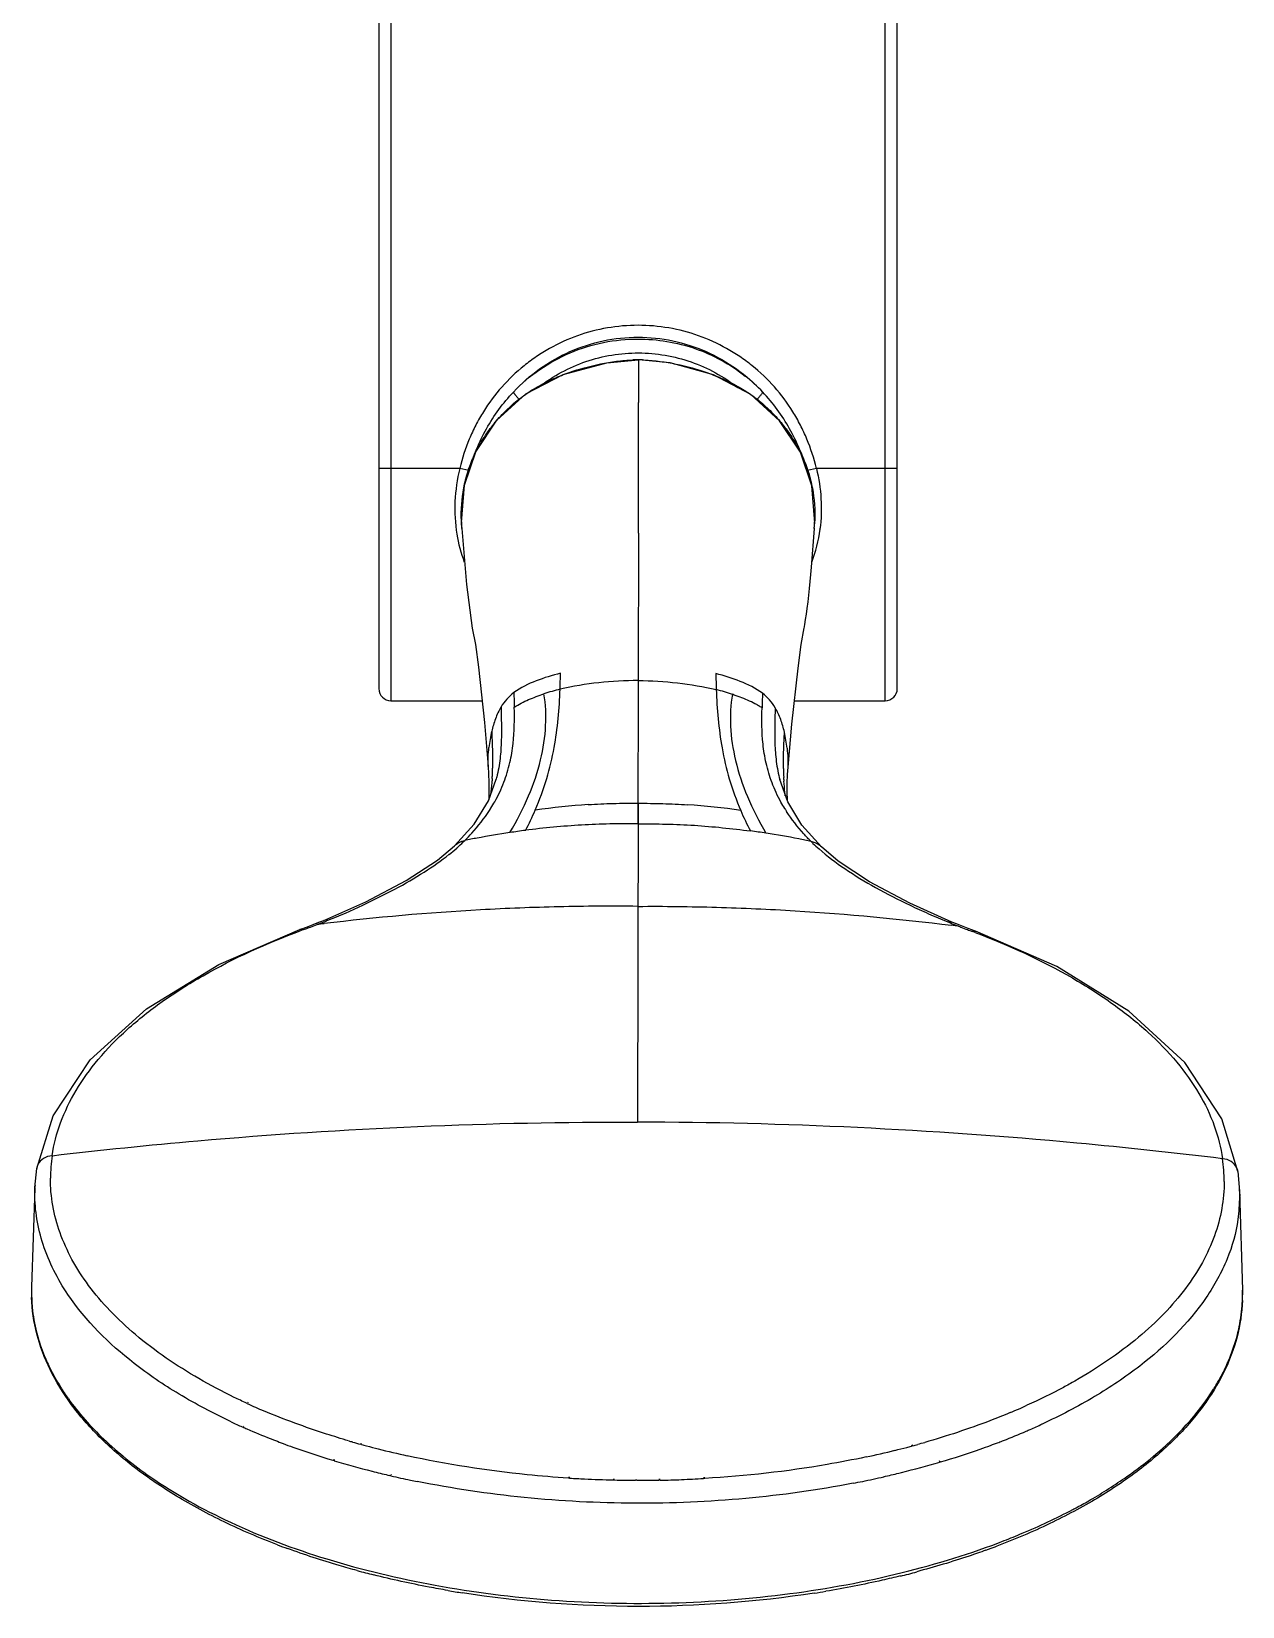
# Model space of a CAD drawing. Extents: x 912 to 2041, y 618 to 1444.
# Drawn here: x 1340 to 1440.4, y 1210.7 to 1341.3 of the extents above; entities that cross this region are included whole.
import ezdxf

# ---------------------------------------------------------------- set-up
doc = ezdxf.new("R2010")
doc.units = 0
doc.header["$LTSCALE"] = 10
doc.header["$MEASUREMENT"] = 0
doc.layers.get('0').update_dxf_attribs({"linetype": 'CONTINUOUS'})
doc.layers.add('1_1', color=7, linetype='CONTINUOUS')

msp = doc.modelspace()

# ---------------------------------------------------------------- linework, layer by layer
at = {"color": 9, "linetype": 'Continuous'}
for p, q in [((1369.78, 1349.8), (1369.78, 1285.8)), ((1410.78, 1285.8), (1410.78, 1349.8)), ((1375.49, 1305.07), (1368.78, 1305.07)), ((1376.23, 1304.9), (1375.49, 1305.07)), ((1405.07, 1305.07), (1404.33, 1304.9)), ((1411.78, 1305.07), (1405.07, 1305.07)), ((1405.34, 1300.05), (1405.33, 1300.03)), ((1405.37, 1300.03), (1405.37, 1300.02))]:
    msp.add_line(p, q, dxfattribs=at)
at = {"color": 7, "linetype": 'Continuous'}
for p, q in [((1368.78, 1348.8), (1368.78, 1286.8)), ((1411.78, 1286.8), (1411.78, 1348.8)), ((1369.78, 1285.8), (1377.33, 1285.8)), ((1403.22, 1285.8), (1410.78, 1285.8))]:
    msp.add_line(p, q, dxfattribs=at)
at = {"color": 9, "linetype": 'Continuous'}
for centre, radius, start, end in [((1390.41, 1301.64), 14.13, 43.7092, 51.7029), ((1393.1, 1301.63), 12.38, 339.4164, 352.5236), ((1387.47, 1301.63), 12.39, 189.3563, 200.4335)]:
    msp.add_arc(centre, radius, start, end, dxfattribs=at)
at = {"color": 7, "linetype": 'Continuous'}
for centre, start, end in [((1369.78, 1286.8), 180, 270), ((1410.78, 1286.8), 270, 0)]:
    msp.add_arc(centre, 1, start, end, dxfattribs=at)
at = {"color": 9, "linetype": 'Continuous'}
for points, knots in [([(1405.07, 1305.07), (1404.87, 1305.9), (1404.48, 1307.12), (1403.76, 1308.67), (1402.92, 1310.15), (1401.64, 1311.87), (1400.09, 1313.35), (1398.72, 1314.36), (1397.27, 1315.25), (1395.32, 1316.14), (1392.84, 1316.79), (1390.28, 1317.01), (1387.72, 1316.79), (1385.24, 1316.14), (1383.29, 1315.25), (1381.84, 1314.36), (1380.47, 1313.34), (1378.92, 1311.87), (1377.64, 1310.15), (1376.8, 1308.67), (1376.08, 1307.12), (1375.69, 1305.9), (1375.49, 1305.07)], [0, 0, 0, 0, 0.062486, 0.093762, 0.125032, 0.187519, 0.250007, 0.281278, 0.312549, 0.375034, 0.437519, 0.500004, 0.562488, 0.624972, 0.687457, 0.718728, 0.749998, 0.812484, 0.87497, 0.906237, 0.937511, 1, 1, 1, 1]), ([(1379.94, 1311.4), (1380.6, 1312.11), (1382.06, 1313.4), (1384.59, 1314.85), (1387.37, 1315.75), (1390.28, 1316.05), (1393.18, 1315.75), (1395.96, 1314.85), (1398.5, 1313.4), (1399.96, 1312.11), (1400.62, 1311.4)], [0, 0, 0, 0, 0.125048, 0.250057, 0.375037, 0.5, 0.624963, 0.749942, 0.874952, 1, 1, 1, 1]), ([(1379.94, 1311.4), (1380.6, 1312.1), (1382.07, 1313.35), (1384.61, 1314.75), (1387.39, 1315.61), (1389.32, 1315.8), (1390.28, 1315.8)], [0, 0, 0, 0, 0.249111, 0.498928, 0.749303, 1, 1, 1, 1]), ([(1390.28, 1315.8), (1391.08, 1315.8), (1392.68, 1315.67), (1395.01, 1315.08), (1397.2, 1314.11), (1398.54, 1313.22), (1399.16, 1312.73)], [0, 0, 0, 0, 0.250492, 0.500774, 0.750658, 1, 1, 1, 1]), ([(1382.08, 1311.83), (1382.66, 1312.29), (1383.9, 1313.1), (1385.94, 1313.99), (1388.1, 1314.53), (1390.32, 1314.71), (1392.54, 1314.52), (1394.69, 1313.96), (1396.72, 1313.06), (1397.96, 1312.24), (1398.54, 1311.79)], [0, 0, 0, 0, 0.124685, 0.249629, 0.37477, 0.500015, 0.625257, 0.750394, 0.875331, 1, 1, 1, 1]), ([(1376.23, 1304.9), (1376.42, 1305.5), (1376.85, 1306.69), (1377.68, 1308.38), (1378.7, 1309.97), (1379.51, 1310.95), (1379.94, 1311.4)], [0, 0, 0, 0, 0.249878, 0.499822, 0.749847, 1, 1, 1, 1]), ([(1379.94, 1311.4), (1379.94, 1311.39), (1379.95, 1311.36), (1379.97, 1311.32), (1380.02, 1311.25), (1380.11, 1311.14), (1380.25, 1310.97), (1380.38, 1310.84), (1380.45, 1310.77)], [0, 0, 0, 0, 0.040191, 0.105596, 0.199425, 0.321342, 0.634691, 1, 1, 1, 1]), ([(1400.11, 1310.76), (1400.18, 1310.83), (1400.31, 1310.97), (1400.45, 1311.14), (1400.54, 1311.25), (1400.59, 1311.32), (1400.61, 1311.36), (1400.62, 1311.39), (1400.62, 1311.4)], [0, 0, 0, 0, 0.364977, 0.678463, 0.800485, 0.894399, 0.959833, 1, 1, 1, 1]), ([(1404.33, 1304.9), (1404.14, 1305.5), (1403.71, 1306.69), (1402.88, 1308.38), (1401.86, 1309.97), (1401.05, 1310.95), (1400.62, 1311.4)], [0, 0, 0, 0, 0.249872, 0.499821, 0.749848, 1, 1, 1, 1]), ([(1375.49, 1305.07), (1375.27, 1304.17), (1375, 1302.35), (1375.1, 1300.51), (1375.25, 1299.62)], [0, 0, 0, 0, 0.505149, 1, 1, 1, 1]), ([(1405.07, 1305.07), (1405.27, 1304.24), (1405.53, 1302.57), (1405.48, 1300.87), (1405.37, 1300.03)], [0, 0, 0, 0, 0.504419, 1, 1, 1, 1])]:
    msp.add_open_spline(points, degree=3, knots=knots, dxfattribs=at)
at = {"layer": '1_1', "color": 9, "linetype": 'Continuous'}
for p, q in [((1390.31, 1314.08), (1390.31, 1310.54)), ((1390.31, 1299.7), (1390.31, 1310.54)), ((1390.31, 1299.7), (1390.29, 1287.47)), ((1390.29, 1287.47), (1390.27, 1275.59)), ((1402.37, 1279.27), (1402.36, 1279.43)), ((1402.37, 1279.27), (1402.37, 1279.42)), ((1378.03, 1276.85), (1378.04, 1276.88)), ((1378.05, 1276.85), (1378.07, 1276.88)), ((1390.28, 1277.3), (1390.23, 1250.85)), ((1402.47, 1276.82), (1402.45, 1276.85)), ((1402.5, 1276.82), (1402.49, 1276.84)), ((1364.21, 1267.58), (1364.21, 1267.58)), ((1416.3, 1267.44), (1416.31, 1267.44)), ((1416.57, 1267.21), (1416.86, 1267.1)), ((1362.23, 1266.82), (1362.23, 1266.82)), ((1418.28, 1266.68), (1418.28, 1266.68)), ((1340.4, 1247), (1340.4, 1247)), ((1440.04, 1246.74), (1440.04, 1246.74)), ((1340.24, 1244.95), (1340.25, 1245.36)), ((1340.25, 1245.36), (1340.25, 1245.41)), ((1440.18, 1245.13), (1440.18, 1245.08)), ((1440.18, 1245.08), (1440.19, 1244.69)), ((1339.97, 1237.19), (1339.96, 1236.77)), ((1440.41, 1236.9), (1440.42, 1236.51)), ((1357.86, 1227.5), (1357.81, 1227.53)), ((1357.96, 1227.56), (1357.9, 1227.58)), ((1357.48, 1225.55), (1357.45, 1225.57)), ((1357.58, 1225.61), (1357.55, 1225.62)), ((1367.33, 1224.11), (1367.26, 1224.13)), ((1367.36, 1224.13), (1367.28, 1224.16)), ((1365.07, 1222.76), (1364.97, 1222.79)), ((1365.12, 1222.8), (1365.02, 1222.83)), ((1413.04, 1224.04), (1412.93, 1224)), ((1413.07, 1224.01), (1412.96, 1223.97)), ((1369.78, 1221.51), (1369.7, 1221.53)), ((1369.84, 1221.58), (1369.76, 1221.6)), ((1415.3, 1222.71), (1415.24, 1222.7)), ((1415.36, 1222.66), (1415.3, 1222.64)), ((1384.6, 1221.31), (1384.5, 1221.32)), ((1384.62, 1221.38), (1384.52, 1221.38)), ((1388.33, 1221.16), (1388.22, 1221.16)), ((1388.33, 1221.21), (1388.23, 1221.22)), ((1390.17, 1221.14), (1390.06, 1221.14)), ((1390.17, 1221.14), (1390.06, 1221.14)), ((1392.1, 1221.21), (1392, 1221.21)), ((1392.1, 1221.15), (1392.01, 1221.15)), ((1395.82, 1221.35), (1395.71, 1221.34)), ((1395.83, 1221.29), (1395.72, 1221.28))]:
    msp.add_line(p, q, dxfattribs=at)
at = {"layer": '1_1', "color": 7, "linetype": 'Continuous'}
for p, q in [((1375.66, 1300.08), (1375.66, 1300.11)), ((1404.9, 1300.08), (1404.64, 1296.87)), ((1404.9, 1300.1), (1404.9, 1300.08)), ((1404.08, 1292.13), (1404.02, 1291.79)), ((1402.69, 1280.28), (1402.66, 1279.69)), ((1377.86, 1277.5), (1378.52, 1279.3)), ((1378.55, 1279.46), (1378.52, 1279.3)), ((1378.52, 1279.3), (1378.52, 1279.3)), ((1378.56, 1279.47), (1378.55, 1279.46)), ((1401.99, 1279.42), (1402.01, 1279.35)), ((1402.01, 1279.35), (1402.03, 1279.26)), ((1402.69, 1277.41), (1402.03, 1279.26)), ((1376.67, 1275.56), (1377.86, 1277.5)), ((1403.87, 1275.49), (1402.69, 1277.41)), ((1375.04, 1273.75), (1376.67, 1275.56)), ((1405.49, 1273.68), (1403.87, 1275.49)), ((1375.04, 1273.76), (1375.04, 1273.76)), ((1364.21, 1267.58), (1364.21, 1267.58)), ((1416.3, 1267.44), (1416.31, 1267.44)), ((1362.23, 1266.82), (1362.23, 1266.82)), ((1418.28, 1266.68), (1418.28, 1266.68)), ((1340.25, 1245.41), (1340.4, 1247)), ((1340.4, 1247), (1340.4, 1247)), ((1440.04, 1246.74), (1440.18, 1245.13)), ((1440.04, 1246.74), (1440.04, 1246.74)), ((1340.25, 1245.36), (1339.97, 1237.19)), ((1440.18, 1245.08), (1440.41, 1236.9))]:
    msp.add_line(p, q, dxfattribs=at)
at = {"layer": '1_1', "color": 6, "linetype": 'Continuous'}
msp.add_line((1377.89, 1277.58), (1377.89, 1277.58), dxfattribs=at)
at = {"layer": '1_1', "color": 7, "linetype": 'Continuous'}
for points in [[(1375.66, 1300.11), (1375.63, 1300.59), (1375.87, 1303.67), (1376.83, 1306.45), (1378.57, 1309.06), (1380.97, 1311.24), (1384.08, 1312.85), (1387.69, 1313.83), (1390.31, 1314.08)], [(1404.9, 1300.1), (1404.93, 1300.56), (1404.7, 1303.63), (1403.74, 1306.41), (1402.01, 1309.02), (1399.63, 1311.2), (1396.53, 1312.82), (1392.93, 1313.82), (1390.31, 1314.08)], [(1375.66, 1300.08), (1376.05, 1295.43), (1376.53, 1291.83)], [(1404.64, 1296.87), (1404.59, 1296.27), (1404.53, 1295.69), (1404.48, 1295.12), (1404.42, 1294.56), (1404.36, 1294), (1404.29, 1293.46), (1404.21, 1292.97), (1404.14, 1292.53), (1404.08, 1292.13)], [(1376.53, 1291.83), (1376.79, 1290.46), (1377.03, 1288.57)], [(1404.03, 1291.84), (1403.77, 1290.46), (1403.53, 1288.49)], [(1377.03, 1288.57), (1377.53, 1283.99), (1377.85, 1280.33)], [(1403.53, 1288.49), (1403.01, 1283.86), (1402.69, 1280.28)], [(1377.85, 1280.33), (1377.88, 1279.73), (1377.91, 1279.01), (1377.91, 1278.27), (1377.89, 1277.58), (1377.89, 1277.58)], [(1402.66, 1279.69), (1402.63, 1278.97), (1402.62, 1278.23), (1402.64, 1277.56)], [(1364.21, 1267.58), (1367.69, 1269.12), (1371.04, 1270.88), (1373.64, 1272.58), (1375.04, 1273.76)], [(1416.3, 1267.44), (1412.83, 1269), (1409.48, 1270.78), (1406.89, 1272.5), (1405.49, 1273.68)], [(1362.23, 1266.82), (1362.85, 1267.05), (1363.81, 1267.42), (1364.21, 1267.58)], [(1418.28, 1266.68), (1417.66, 1266.91), (1416.7, 1267.28), (1416.31, 1267.44)], [(1340.4, 1246.99), (1341.75, 1251.38), (1344.84, 1256.02), (1349.49, 1260.25), (1355.49, 1263.92), (1362.23, 1266.82)], [(1440.04, 1246.74), (1438.7, 1251.13), (1435.63, 1255.79), (1431, 1260.04), (1425.01, 1263.74), (1418.28, 1266.68)]]:
    msp.add_lwpolyline(points, dxfattribs=at)
at = {"layer": '1_1', "color": 9, "linetype": 'Continuous'}
for centre, radius, start, end in [((1390.29, 1302.3), 11.77, 89.8701, 92.1082), ((1390.28, 1302.3), 11.77, 87.6079, 89.8345), ((1388.91, 1301.2), 13.3, 181.9959, 184.7024), ((1391.67, 1301.19), 13.27, 355.2719, 357.9954), ((1323.23, 1288.97), 60.62, 357.9018, 359.1597), ((1462.15, 1288.87), 65.42, 180.723, 181.8886), ((1387.55, 1271.17), 16.02, 103.4826, 108.4693), ((1392.95, 1271.15), 16.03, 71.2343, 76.2235), ((1358.23, 1280.53), 19.98, 356.5762, 357.0549), ((1357.57, 1280.57), 20.65, 357.0557, 357.6569), ((1356.15, 1280.62), 22.07, 357.6651, 358.914), ((1424.52, 1280.53), 22.19, 180.9222, 182.8393), ((1423.05, 1280.46), 20.71, 183.2729, 183.6826), ((1366.78, 1283.97), 13.33, 326.8839, 327.7199), ((1360, 1286.2), 23.73, 331.9458, 336.4546), ((1389.69, 1222.37), 54.93, 93.6935, 98.3066), ((1390.7, 1223.23), 54.07, 81.3935, 86.0878), ((1420.59, 1286.09), 23.74, 203.339, 207.8477), ((1413.88, 1283.92), 13.44, 211.8637, 212.8754), ((1390.14, 1204.54), 71.1, 97.4349, 98.4885), ((1389.16, 1210.69), 64.88, 100.8633, 101.7919), ((1389.33, 1209.8), 65.78, 98.4622, 100.8566), ((1390.49, 1207.32), 68.29, 81.2336, 82.3304), ((1390.38, 1206.69), 68.93, 78.9375, 81.2224), ((1390.81, 1208.92), 66.66, 78.0287, 78.9319), ((1363.82, 1286.62), 17.34, 308.504, 311.1641), ((1389.03, 1061.28), 207.51, 96.8636, 97.0266), ((1350.66, 1301.84), 36.96, 291.5693, 292.0635), ((1429.04, 1299.25), 34.38, 247.6435, 248.7328), ((1386.71, 1201.28), 69.85, 110.2631, 110.4888), ((1337.56, 1334.4), 72.05, 290.2659, 290.5939), ((1390.42, 1061.33), 207.46, 82.6772, 82.8405), ((1443.33, 1334.27), 72.2, 249.1229, 249.4488), ((1393.43, 1201.16), 69.96, 69.2267, 69.4514), ((1354.41, 1246.16), 12.87, 171.5067, 179.8744), ((1426.02, 1245.95), 12.88, 359.9181, 8.2836), ((1341.51, 1246.83), 1.12, 154.624, 171.3518), ((1438.93, 1246.58), 1.12, 8.4331, 25.0958), ((1353.36, 1244.92), 13.12, 177.0902, 177.855), ((1427.06, 1244.71), 13.12, 1.8212, 2.7014), ((1426.97, 1244.72), 13.22, 351.5061, 359.8744), ((1353.1, 1236.75), 13.13, 179.8968, 182.1107), ((1353.14, 1236.75), 13.17, 182.1101, 182.5806), ((1427.24, 1236.54), 13.18, 357.0079, 357.6939), ((1427.28, 1236.54), 13.14, 357.6934, 359.8953), ((1358.76, 1239.15), 19.35, 212.0751, 215.5207), ((1422.32, 1238.53), 18.53, 327.9252, 328.2115), ((1380.59, 1277.21), 54.66, 245.4335, 246.9914), ((1400.29, 1276.54), 53.98, 292.7197, 294.3428), ((1379.61, 1275.19), 54.35, 244.8575, 245.9396), ((1380.18, 1276.46), 55.73, 245.9718, 246.3613), ((1381.33, 1279.14), 58.65, 246.3801, 248.4346), ((1401.18, 1274.71), 53.88, 293.6721, 294.8243), ((1382.04, 1280.92), 60.57, 248.4285, 248.5572), ((1382.22, 1281.37), 61.05, 248.5574, 248.8563), ((1382.61, 1282.38), 62.13, 248.8572, 249.488), ((1383.18, 1283.91), 63.77, 249.4885, 250.2556), ((1386.2, 1292.81), 71.24, 253.7574, 254.033), ((1386.44, 1293.67), 72.14, 254.0335, 254.5754), ((1386.73, 1294.72), 73.23, 254.6369, 254.9853), ((1394.21, 1293.83), 72.33, 285.1168, 285.4536), ((1394.45, 1292.97), 71.43, 285.4533, 285.935), ((1398.04, 1282.32), 62.12, 290.2239, 290.8881), ((1398.47, 1281.2), 60.92, 290.8889, 291.3017), ((1399.57, 1278.41), 57.92, 291.2836, 293.2957), ((1400.45, 1276.36), 55.69, 293.3017, 293.6779), ((1384.81, 1288.58), 68.71, 250.2916, 253.2199), ((1387.06, 1295.93), 74.48, 254.9866, 255.7556), ((1387.88, 1299.23), 77.88, 255.7665, 257.5842), ((1393.02, 1298.5), 77.14, 282.0999, 283.9285), ((1393.67, 1295.87), 74.44, 283.9312, 284.7055), ((1393.98, 1294.7), 73.23, 284.7068, 285.0203), ((1396.27, 1287.33), 67.43, 286.4514, 289.4004), ((1397.48, 1283.85), 63.75, 289.4109, 290.2233), ((1386.63, 1294.69), 75.09, 253.3179, 255.803), ((1387.29, 1297.28), 77.76, 255.7949, 255.9398), ((1387.65, 1298.72), 79.25, 255.9431, 256.9054), ((1388.22, 1301.21), 81.81, 256.9724, 258.1295), ((1393.21, 1298.16), 78.68, 282.8068, 283.7505), ((1393.46, 1297.15), 77.64, 283.7515, 283.9237), ((1394.34, 1293.73), 74.11, 283.8995, 286.4311), ((1388.52, 1302.61), 83.24, 258.1284, 258.5196), ((1390.38, 1315.23), 94.09, 266.4802, 267.2295), ((1390.41, 1315.86), 94.72, 267.2299, 268.6762), ((1390.42, 1316.1), 94.96, 268.7402, 269.7824), ((1390.42, 1316.12), 94.98, 269.8529, 270.9592), ((1390.42, 1315.94), 94.81, 271.0151, 272.0954), ((1390.44, 1315.34), 94.2, 272.0949, 273.2103), ((1392.2, 1302.8), 83.44, 280.994, 281.5488), ((1392.68, 1300.52), 81.11, 281.5437, 282.8078), ((1404.4, 1260.22), 46.95, 297.8619, 298.3553)]:
    msp.add_arc(centre, radius, start, end, dxfattribs=at)
at = {"layer": '1_1', "color": 7, "linetype": 'Continuous'}
for centre, radius, start, end in [((1353.54, 1236.74), 13.57, 178.0751, 181.8584), ((1426.85, 1236.53), 13.57, 357.9288, 1.5989), ((1382.91, 1274.77), 63.15, 249.0804, 249.8841), ((1397.76, 1274.53), 62.93, 289.8549, 290.7227), ((1387.09, 1288.04), 77.06, 254.8763, 255.9232), ((1393.75, 1287.39), 76.42, 283.8592, 284.8974), ((1389.39, 1298.92), 88.19, 260.2894, 261.0783), ((1391.4, 1298.59), 87.86, 278.8395, 279.4709)]:
    msp.add_arc(centre, radius, start, end, dxfattribs=at)
at = {"layer": '1_1', "color": 9, "linetype": 'Continuous'}
for points, knots in [([(1375.62, 1300.73), (1375.59, 1301.64), (1375.69, 1303.01), (1376.12, 1304.77), (1376.61, 1306.04), (1377.24, 1307.25), (1378, 1308.38), (1378.87, 1309.42), (1379.84, 1310.38), (1380.92, 1311.23), (1382.08, 1311.94), (1383.29, 1312.54), (1384.97, 1313.2), (1386.72, 1313.67), (1388.5, 1313.97), (1389.4, 1314.05), (1389.86, 1314.06)], [0, 0, 0, 0, 0.125058, 0.187486, 0.249883, 0.312996, 0.375607, 0.437785, 0.500346, 0.563766, 0.626303, 0.688367, 0.750454, 0.875069, 0.937228, 1, 1, 1, 1]), ([(1390.77, 1314.06), (1391.22, 1314.04), (1392.12, 1313.96), (1393.9, 1313.66), (1395.64, 1313.17), (1397.31, 1312.51), (1398.52, 1311.91), (1399.67, 1311.2), (1400.74, 1310.35), (1401.71, 1309.39), (1402.57, 1308.35), (1403.33, 1307.23), (1403.96, 1306.02), (1404.44, 1304.75), (1404.87, 1302.99), (1404.97, 1301.63), (1404.94, 1300.73)], [0, 0, 0, 0, 0.062776, 0.124937, 0.24955, 0.31164, 0.373697, 0.436216, 0.49963, 0.562212, 0.624387, 0.686967, 0.750089, 0.812507, 0.87491, 1, 1, 1, 1]), ([(1383.85, 1288.08), (1383.16, 1287.91), (1381.82, 1287.49), (1380.53, 1286.89), (1379.97, 1286.47)], [0, 0, 0, 0, 0.501839, 1, 1, 1, 1]), ([(1390.29, 1287.47), (1389.2, 1287.47), (1387.02, 1287.35), (1384.87, 1287), (1383.81, 1286.75)], [0, 0, 0, 0, 0.500399, 1, 1, 1, 1]), ([(1390.29, 1287.47), (1391.38, 1287.47), (1393.56, 1287.33), (1395.71, 1286.97), (1396.76, 1286.72)], [0, 0, 0, 0, 0.500408, 1, 1, 1, 1]), ([(1400.6, 1286.42), (1400.04, 1286.84), (1398.75, 1287.45), (1397.42, 1287.87), (1396.73, 1288.05)], [0, 0, 0, 0, 0.498151, 1, 1, 1, 1]), ([(1379.97, 1286.47), (1379.76, 1286.31), (1379.36, 1285.95), (1379.05, 1285.51), (1378.91, 1285.28)], [0, 0, 0, 0, 0.502447, 1, 1, 1, 1]), ([(1379.65, 1274.87), (1380.23, 1275.84), (1381.24, 1277.79), (1382.26, 1280.78), (1382.7, 1283.65), (1382.62, 1285.5), (1382.47, 1286.37)], [0, 0, 0, 0, 0.28307, 0.543126, 0.781646, 1, 1, 1, 1]), ([(1379.97, 1286.47), (1379.98, 1286.37), (1379.99, 1285.97), (1380, 1285.57), (1380.01, 1285.26)], [0, 0, 0, 0, 0.247582, 1, 1, 1, 1]), ([(1380.01, 1285.26), (1380.38, 1285.51), (1381.2, 1285.91), (1382.04, 1286.22), (1382.47, 1286.37)], [0, 0, 0, 0, 0.4995, 1, 1, 1, 1]), ([(1381.75, 1276.73), (1382.12, 1277.58), (1382.74, 1279.28), (1383.53, 1282.63), (1383.75, 1285.13), (1383.81, 1286.75)], [0, 0, 0, 0, 0.271042, 0.527511, 1, 1, 1, 1]), ([(1396.76, 1286.72), (1396.82, 1285.1), (1397.04, 1282.59), (1397.81, 1279.25), (1398.43, 1277.54), (1398.79, 1276.68)], [0, 0, 0, 0, 0.472411, 0.728896, 1, 1, 1, 1]), ([(1398.1, 1286.33), (1397.96, 1285.46), (1397.86, 1283.61), (1398.3, 1280.74), (1399.31, 1277.74), (1400.31, 1275.79), (1400.89, 1274.81)], [0, 0, 0, 0, 0.218233, 0.456726, 0.716829, 1, 1, 1, 1]), ([(1400.56, 1285.21), (1400.47, 1285.27), (1400.27, 1285.39), (1399.88, 1285.61), (1399.37, 1285.85), (1398.74, 1286.1), (1398.32, 1286.25), (1398.1, 1286.33)], [0, 0, 0, 0, 0.124856, 0.249649, 0.499721, 0.750183, 1, 1, 1, 1]), ([(1400.6, 1286.42), (1400.6, 1286.32), (1400.58, 1285.92), (1400.57, 1285.51), (1400.56, 1285.21)], [0, 0, 0, 0, 0.247648, 1, 1, 1, 1]), ([(1401.65, 1285.22), (1401.52, 1285.45), (1401.21, 1285.89), (1400.82, 1286.26), (1400.6, 1286.42)], [0, 0, 0, 0, 0.497555, 1, 1, 1, 1]), ([(1378.91, 1285.28), (1378.73, 1284.97), (1378.42, 1284.31), (1378.22, 1283.61), (1378.14, 1283.26)], [0, 0, 0, 0, 0.501152, 1, 1, 1, 1]), ([(1378.91, 1285.28), (1378.93, 1284.35), (1378.98, 1282.92), (1378.85, 1280.98), (1378.68, 1279.98), (1378.56, 1279.47)], [0, 0, 0, 0, 0.478341, 0.732547, 1, 1, 1, 1]), ([(1379.15, 1279.03), (1379.35, 1279.56), (1379.68, 1280.62), (1380.02, 1282.71), (1380.03, 1284.26), (1380.01, 1285.26)], [0, 0, 0, 0, 0.270644, 0.524368, 1, 1, 1, 1]), ([(1401.39, 1278.99), (1401.19, 1279.52), (1400.88, 1280.58), (1400.54, 1282.67), (1400.53, 1284.21), (1400.56, 1285.21)], [0, 0, 0, 0, 0.270547, 0.524275, 1, 1, 1, 1]), ([(1401.65, 1285.22), (1401.63, 1284.29), (1401.58, 1282.87), (1401.7, 1280.93), (1401.87, 1279.92), (1401.99, 1279.42)], [0, 0, 0, 0, 0.4779, 0.732196, 1, 1, 1, 1]), ([(1402.42, 1283.2), (1402.34, 1283.55), (1402.14, 1284.25), (1401.84, 1284.91), (1401.65, 1285.22)], [0, 0, 0, 0, 0.498856, 1, 1, 1, 1]), ([(1378.14, 1283.26), (1378.15, 1282.77), (1378.21, 1281.75), (1378.22, 1280.73), (1378.21, 1280.21)], [0, 0, 0, 0, 0.488046, 1, 1, 1, 1]), ([(1402.33, 1280.17), (1402.33, 1280.69), (1402.35, 1281.7), (1402.4, 1282.71), (1402.42, 1283.2)], [0, 0, 0, 0, 0.5122, 1, 1, 1, 1]), ([(1378.18, 1279.34), (1378.17, 1279.23), (1378.14, 1278.77), (1378.09, 1278.32), (1378.05, 1277.98)], [0, 0, 0, 0, 0.246177, 1, 1, 1, 1]), ([(1378.07, 1276.88), (1378.19, 1277.06), (1378.6, 1277.75), (1378.94, 1278.48), (1379.15, 1279.03)], [0, 0, 0, 0, 0.262976, 1, 1, 1, 1]), ([(1402.45, 1276.85), (1402.34, 1277.03), (1401.94, 1277.71), (1401.6, 1278.44), (1401.39, 1278.99)], [0, 0, 0, 0, 0.262926, 1, 1, 1, 1]), ([(1402.49, 1277.91), (1402.48, 1278.01), (1402.43, 1278.42), (1402.4, 1278.82), (1402.38, 1279.13)], [0, 0, 0, 0, 0.253642, 1, 1, 1, 1]), ([(1375.9, 1274.2), (1376.11, 1274.4), (1376.85, 1275.18), (1377.52, 1276.03), (1377.95, 1276.69)], [0, 0, 0, 0, 0.267729, 1, 1, 1, 1]), ([(1386.15, 1277.19), (1386.84, 1277.23), (1388.21, 1277.29), (1389.59, 1277.3), (1390.28, 1277.3)], [0, 0, 0, 0, 0.499929, 1, 1, 1, 1]), ([(1390.28, 1277.3), (1390.96, 1277.29), (1392.33, 1277.28), (1393.71, 1277.21), (1394.39, 1277.17)], [0, 0, 0, 0, 0.500055, 1, 1, 1, 1]), ([(1404.63, 1274.12), (1404.42, 1274.33), (1403.68, 1275.11), (1403.02, 1275.96), (1402.59, 1276.62)], [0, 0, 0, 0, 0.267605, 1, 1, 1, 1]), ([(1390.27, 1275.59), (1389.49, 1275.6), (1387.93, 1275.59), (1385.59, 1275.5), (1383.26, 1275.32), (1381.71, 1275.15), (1380.94, 1275.05)], [0, 0, 0, 0, 0.25014, 0.50022, 0.750208, 1, 1, 1, 1]), ([(1390.27, 1275.59), (1391.05, 1275.59), (1392.61, 1275.58), (1394.95, 1275.48), (1397.28, 1275.28), (1398.83, 1275.1), (1399.6, 1275)], [0, 0, 0, 0, 0.250145, 0.500228, 0.750214, 1, 1, 1, 1]), ([(1375.04, 1273.76), (1375.16, 1273.87), (1375.43, 1274.06), (1375.74, 1274.17), (1375.91, 1274.2)], [0, 0, 0, 0, 0.494103, 1, 1, 1, 1]), ([(1375.23, 1273.57), (1375.29, 1273.62), (1375.52, 1273.83), (1375.74, 1274.04), (1375.91, 1274.2)], [0, 0, 0, 0, 0.255659, 1, 1, 1, 1]), ([(1404.63, 1274.13), (1404.68, 1274.07), (1404.9, 1273.86), (1405.12, 1273.65), (1405.3, 1273.5)], [0, 0, 0, 0, 0.244341, 1, 1, 1, 1]), ([(1405.49, 1273.68), (1405.43, 1273.73), (1405.18, 1273.94), (1404.87, 1274.07), (1404.63, 1274.12)], [0, 0, 0, 0, 0.246087, 1, 1, 1, 1]), ([(1364.55, 1267.59), (1365.52, 1267.97), (1367.4, 1268.8), (1370.07, 1270.12), (1372.48, 1271.51), (1373.95, 1272.53), (1374.62, 1273.06)], [0, 0, 0, 0, 0.274143, 0.534385, 0.777917, 1, 1, 1, 1]), ([(1405.3, 1273.5), (1405.97, 1272.91), (1407.49, 1271.77), (1410.03, 1270.24), (1412.12, 1269.17), (1413.6, 1268.48), (1414.64, 1268.01), (1415.43, 1267.67), (1415.97, 1267.45)], [0, 0, 0, 0, 0.217778, 0.460538, 0.722602, 0.790576, 0.859565, 1, 1, 1, 1]), ([(1390.26, 1268.74), (1388.08, 1268.77), (1383.73, 1268.74), (1375.04, 1268.4), (1368.54, 1267.83), (1364.23, 1267.31)], [0, 0, 0, 0, 0.250647, 0.500732, 1, 1, 1, 1]), ([(1390.26, 1268.74), (1392.44, 1268.76), (1396.79, 1268.7), (1405.48, 1268.32), (1411.97, 1267.71), (1416.28, 1267.17)], [0, 0, 0, 0, 0.250653, 0.500741, 1, 1, 1, 1]), ([(1362.91, 1266.95), (1362.97, 1266.98), (1363.22, 1267.07), (1363.46, 1267.16), (1363.65, 1267.23)], [0, 0, 0, 0, 0.25185, 1, 1, 1, 1]), ([(1364.55, 1267.59), (1364.52, 1267.59), (1364.41, 1267.62), (1364.29, 1267.61), (1364.21, 1267.58)], [0, 0, 0, 0, 0.25993, 1, 1, 1, 1]), ([(1415.97, 1267.45), (1416, 1267.46), (1416.11, 1267.48), (1416.23, 1267.47), (1416.3, 1267.44)], [0, 0, 0, 0, 0.259862, 1, 1, 1, 1]), ([(1341.67, 1248.06), (1341.81, 1248.99), (1342.31, 1250.87), (1343.62, 1253.57), (1345.5, 1256.17), (1347.92, 1258.64), (1350.85, 1260.96), (1355.54, 1263.91), (1359.49, 1265.68), (1362.26, 1266.71)], [0, 0, 0, 0, 0.097323, 0.199122, 0.308872, 0.427705, 0.555417, 0.693673, 1, 1, 1, 1]), ([(1362.52, 1266.81), (1362.5, 1266.82), (1362.4, 1266.85), (1362.3, 1266.85), (1362.23, 1266.82)], [0, 0, 0, 0, 0.26503, 1, 1, 1, 1]), ([(1416.86, 1267.1), (1416.93, 1267.07), (1417.17, 1266.98), (1417.42, 1266.88), (1417.6, 1266.81)], [0, 0, 0, 0, 0.248, 1, 1, 1, 1]), ([(1417.99, 1266.67), (1418.01, 1266.67), (1418.11, 1266.7), (1418.21, 1266.7), (1418.28, 1266.68)], [0, 0, 0, 0, 0.265164, 1, 1, 1, 1]), ([(1418.25, 1266.57), (1421.02, 1265.52), (1424.96, 1263.73), (1429.64, 1260.75), (1432.56, 1258.42), (1434.97, 1255.94), (1436.84, 1253.33), (1438.15, 1250.62), (1438.63, 1248.74), (1438.77, 1247.81)], [0, 0, 0, 0, 0.30631, 0.444574, 0.5723, 0.691148, 0.800908, 0.902703, 1, 1, 1, 1]), ([(1341.67, 1248.06), (1345.7, 1248.53), (1361.83, 1250.19), (1378.06, 1250.88), (1390.23, 1250.85)], [0, 0, 0, 0, 0.249781, 1, 1, 1, 1]), ([(1438.77, 1247.81), (1434.75, 1248.3), (1418.62, 1250.04), (1402.4, 1250.82), (1390.23, 1250.85)], [0, 0, 0, 0, 0.249775, 1, 1, 1, 1]), ([(1341.67, 1248.06), (1341.42, 1248.04), (1340.94, 1247.89), (1340.59, 1247.52), (1340.49, 1247.31)], [0, 0, 0, 0, 0.519357, 1, 1, 1, 1]), ([(1439.95, 1247.05), (1439.85, 1247.26), (1439.5, 1247.64), (1439.02, 1247.79), (1438.77, 1247.81)], [0, 0, 0, 0, 0.480637, 1, 1, 1, 1]), ([(1353.85, 1229.57), (1352, 1230.64), (1349.41, 1232.39), (1346.47, 1235.14), (1344.69, 1237.22), (1343.29, 1239.39), (1342.28, 1241.62), (1341.67, 1243.89), (1341.53, 1245.43), (1341.53, 1246.19)], [0, 0, 0, 0, 0.296002, 0.430637, 0.556753, 0.675204, 0.787316, 0.894889, 1, 1, 1, 1]), ([(1438.9, 1245.93), (1438.9, 1245.18), (1438.76, 1243.64), (1438.14, 1241.37), (1437.12, 1239.14), (1435.7, 1236.98), (1433.92, 1234.9), (1430.96, 1232.17), (1428.36, 1230.43), (1426.51, 1229.37)], [0, 0, 0, 0, 0.105139, 0.212718, 0.324822, 0.443258, 0.569359, 0.703986, 1, 1, 1, 1]), ([(1342.99, 1236.54), (1342.13, 1237.82), (1341.07, 1239.88), (1340.36, 1242.79), (1340.24, 1244.23), (1340.24, 1244.95)], [0, 0, 0, 0, 0.516799, 0.760788, 1, 1, 1, 1]), ([(1440.04, 1242.77), (1439.88, 1241.65), (1439.23, 1239.37), (1438.09, 1237.3), (1437.41, 1236.3)], [0, 0, 0, 0, 0.483929, 1, 1, 1, 1]), ([(1339.98, 1236.16), (1339.99, 1235.93), (1340.05, 1235), (1340.22, 1234.09), (1340.39, 1233.41)], [0, 0, 0, 0, 0.248156, 1, 1, 1, 1]), ([(1356.52, 1225.99), (1355.05, 1226.69), (1352.26, 1228.15), (1347.48, 1231.38), (1344.47, 1234.36), (1342.99, 1236.54)], [0, 0, 0, 0, 0.282325, 0.543247, 1, 1, 1, 1]), ([(1437.41, 1236.3), (1435.92, 1234.12), (1432.89, 1231.16), (1428.08, 1227.94), (1425.29, 1226.49), (1423.8, 1225.8)], [0, 0, 0, 0, 0.456628, 0.717578, 1, 1, 1, 1]), ([(1440, 1233.22), (1440.05, 1233.44), (1440.25, 1234.3), (1440.36, 1235.19), (1440.4, 1235.85)], [0, 0, 0, 0, 0.252447, 1, 1, 1, 1]), ([(1340.39, 1233.41), (1340.44, 1233.21), (1340.66, 1232.41), (1340.96, 1231.62), (1341.21, 1231.05)], [0, 0, 0, 0, 0.246345, 1, 1, 1, 1]), ([(1439.09, 1230.66), (1439.18, 1230.87), (1439.54, 1231.7), (1439.83, 1232.57), (1440, 1233.22)], [0, 0, 0, 0, 0.254549, 1, 1, 1, 1]), ([(1341.21, 1231.05), (1341.29, 1230.86), (1341.64, 1230.12), (1342.04, 1229.4), (1342.37, 1228.88)], [0, 0, 0, 0, 0.245279, 1, 1, 1, 1]), ([(1438.07, 1228.77), (1438.17, 1228.93), (1438.53, 1229.54), (1438.87, 1230.18), (1439.09, 1230.66)], [0, 0, 0, 0, 0.254417, 1, 1, 1, 1]), ([(1357.81, 1227.53), (1357.46, 1227.69), (1356.12, 1228.32), (1354.8, 1229.02), (1353.85, 1229.57)], [0, 0, 0, 0, 0.256312, 1, 1, 1, 1]), ([(1426.51, 1229.37), (1426.2, 1229.19), (1424.9, 1228.47), (1423.57, 1227.82), (1422.54, 1227.36)], [0, 0, 0, 0, 0.243692, 1, 1, 1, 1]), ([(1430.83, 1221.45), (1431.59, 1221.98), (1434.31, 1224.05), (1436.7, 1226.59), (1438.02, 1228.7)], [0, 0, 0, 0, 0.272295, 1, 1, 1, 1]), ([(1343.02, 1227.91), (1343.88, 1226.7), (1345.98, 1224.35), (1348.44, 1222.39), (1349.79, 1221.45)], [0, 0, 0, 0, 0.474434, 1, 1, 1, 1]), ([(1366.27, 1224.41), (1365.66, 1224.59), (1363.27, 1225.32), (1360.93, 1226.18), (1359.22, 1226.9)], [0, 0, 0, 0, 0.257339, 1, 1, 1, 1]), ([(1421.14, 1226.75), (1420.58, 1226.51), (1418.26, 1225.58), (1415.88, 1224.8), (1414.06, 1224.28)], [0, 0, 0, 0, 0.242466, 1, 1, 1, 1]), ([(1384.5, 1221.32), (1383.36, 1221.39), (1378.87, 1221.76), (1374.41, 1222.45), (1371.13, 1223.17)], [0, 0, 0, 0, 0.254765, 1, 1, 1, 1]), ([(1409.2, 1223.07), (1408.12, 1222.84), (1403.7, 1221.99), (1399.22, 1221.49), (1395.83, 1221.29)], [0, 0, 0, 0, 0.244507, 1, 1, 1, 1]), ([(1349.79, 1221.45), (1351.89, 1219.99), (1356.65, 1217.35), (1364.62, 1214.37), (1373.58, 1212.24), (1383.16, 1211.03), (1393.02, 1210.8), (1402.77, 1211.55), (1412.03, 1213.26), (1417.9, 1215.06), (1420.65, 1216.13)], [0, 0, 0, 0, 0.104559, 0.22113, 0.347363, 0.480052, 0.615493, 0.749785, 0.8791, 1, 1, 1, 1]), ([(1408.11, 1220.89), (1405.17, 1220.32), (1399.16, 1219.48), (1390.02, 1219.09), (1380.89, 1219.56), (1374.88, 1220.45), (1371.95, 1221.04)], [0, 0, 0, 0, 0.246954, 0.500166, 0.753293, 1, 1, 1, 1]), ([(1426.7, 1218.91), (1427.07, 1219.1), (1428.48, 1219.89), (1429.85, 1220.76), (1430.83, 1221.45)], [0, 0, 0, 0, 0.25786, 1, 1, 1, 1]), ([(1420.65, 1216.13), (1421.15, 1216.33), (1423.09, 1217.11), (1424.98, 1217.99), (1426.34, 1218.72)], [0, 0, 0, 0, 0.257572, 1, 1, 1, 1])]:
    msp.add_open_spline(points, degree=3, knots=knots, dxfattribs=at)
for points in [[(1378.14, 1283.26), (1378.03, 1282.82), (1377.96, 1282.37), (1377.91, 1281.92)], [(1402.64, 1281.85), (1402.59, 1282.31), (1402.52, 1282.76), (1402.42, 1283.2)], [(1377.85, 1280.33), (1377.82, 1280.86), (1377.85, 1281.39), (1377.91, 1281.92)], [(1402.64, 1281.85), (1402.7, 1281.33), (1402.72, 1280.81), (1402.69, 1280.28)], [(1363.65, 1267.23), (1363.85, 1267.31), (1364.05, 1267.39), (1364.25, 1267.47)]]:
    msp.add_open_spline(points, degree=3, dxfattribs=at)
at = {"layer": '1_1', "color": 7, "linetype": 'Continuous'}
for points, knots in [([(1360.37, 1215.79), (1358.87, 1216.36), (1356.01, 1217.58), (1352.04, 1219.71), (1348.55, 1222.07), (1345.6, 1224.62), (1343.21, 1227.35), (1341.44, 1230.23), (1340.31, 1233.22), (1340, 1235.28), (1339.97, 1236.3)], [0, 0, 0, 0, 0.157266, 0.304947, 0.442531, 0.569977, 0.687829, 0.797341, 0.900506, 1, 1, 1, 1]), ([(1440.41, 1236.04), (1440.37, 1235.03), (1440.06, 1232.97), (1438.93, 1229.99), (1437.15, 1227.13), (1434.77, 1224.42), (1431.82, 1221.88), (1428.34, 1219.55), (1424.37, 1217.44), (1421.52, 1216.23), (1420.03, 1215.67)], [0, 0, 0, 0, 0.099601, 0.202833, 0.312373, 0.430218, 0.557629, 0.69516, 0.842784, 1, 1, 1, 1]), ([(1366.98, 1213.65), (1366.48, 1213.78), (1364.53, 1214.33), (1362.61, 1214.96), (1361.19, 1215.48)], [0, 0, 0, 0, 0.255097, 1, 1, 1, 1]), ([(1419.14, 1215.34), (1418.67, 1215.17), (1416.78, 1214.51), (1414.86, 1213.94), (1413.39, 1213.55)], [0, 0, 0, 0, 0.244821, 1, 1, 1, 1]), ([(1374.51, 1212), (1373.99, 1212.09), (1371.92, 1212.46), (1369.86, 1212.91), (1368.34, 1213.29)], [0, 0, 0, 0, 0.25346, 1, 1, 1, 1]), ([(1412.05, 1213.2), (1411.55, 1213.08), (1409.5, 1212.6), (1407.43, 1212.19), (1405.86, 1211.93)], [0, 0, 0, 0, 0.246362, 1, 1, 1, 1]), ([(1404.9, 1211.78), (1400.08, 1211.03), (1390.31, 1210.31), (1380.53, 1211.04), (1375.71, 1211.8)], [0, 0, 0, 0, 0.499789, 1, 1, 1, 1])]:
    msp.add_open_spline(points, degree=3, knots=knots, dxfattribs=at)

doc.saveas('drawing.dxf')
